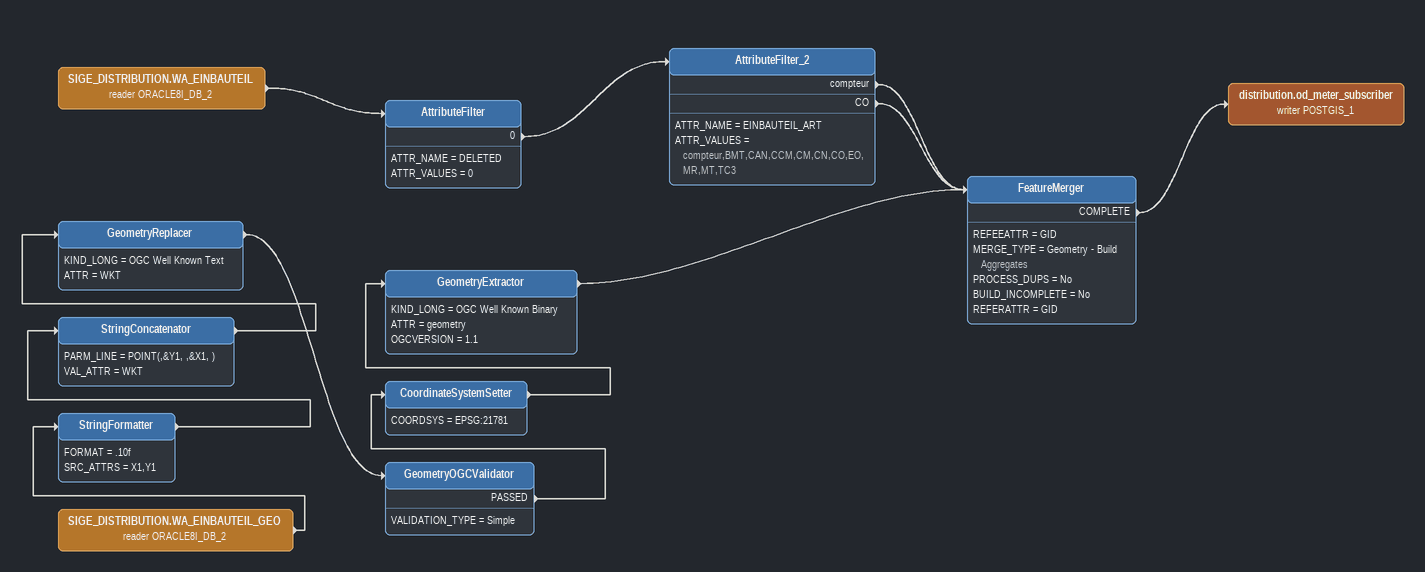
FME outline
SIGE_DISTRIBUTION.WA_EINBAUTEIL (reader ORACLE8I_DB_2)
    -> AttributeFilter
AttributeFilter
    ATTR_NAME = DELETED
    ATTR_VALUES = 0
    0 -> AttributeFilter_2
AttributeFilter_2
    ATTR_NAME = EINBAUTEIL_ART
    ATTR_VALUES = compteur,BMT,CAN,CCM,CM,CN,CO,EO,MR,MT,TC3
    compteur -> FeatureMerger
    CO -> FeatureMerger
SIGE_DISTRIBUTION.WA_EINBAUTEIL_GEO (reader ORACLE8I_DB_2)
    -> StringFormatter
StringFormatter
    FORMAT = .10f
    SRC_ATTRS = X1,Y1
    -> StringConcatenator
StringConcatenator
    PARM_LINE = POINT(,&Y1, ,&X1, )
    VAL_ATTR = WKT
    -> GeometryReplacer
GeometryReplacer
    KIND_LONG = OGC Well Known Text
    ATTR = WKT
    -> GeometryOGCValidator
GeometryOGCValidator
    VALIDATION_TYPE = Simple
    PASSED -> CoordinateSystemSetter
CoordinateSystemSetter
    COORDSYS = EPSG:21781
    -> GeometryExtractor
GeometryExtractor
    KIND_LONG = OGC Well Known Binary
    ATTR = geometry
    OGCVERSION = 1.1
    -> FeatureMerger
FeatureMerger
    REFEEATTR = GID
    MERGE_TYPE = Geometry - Build Aggregates
    PROCESS_DUPS = No
    BUILD_INCOMPLETE = No
    REFERATTR = GID
    COMPLETE -> distribution.od_meter_subscriber (writer POSTGIS_1)
distribution.od_meter_subscriber (writer POSTGIS_1)
